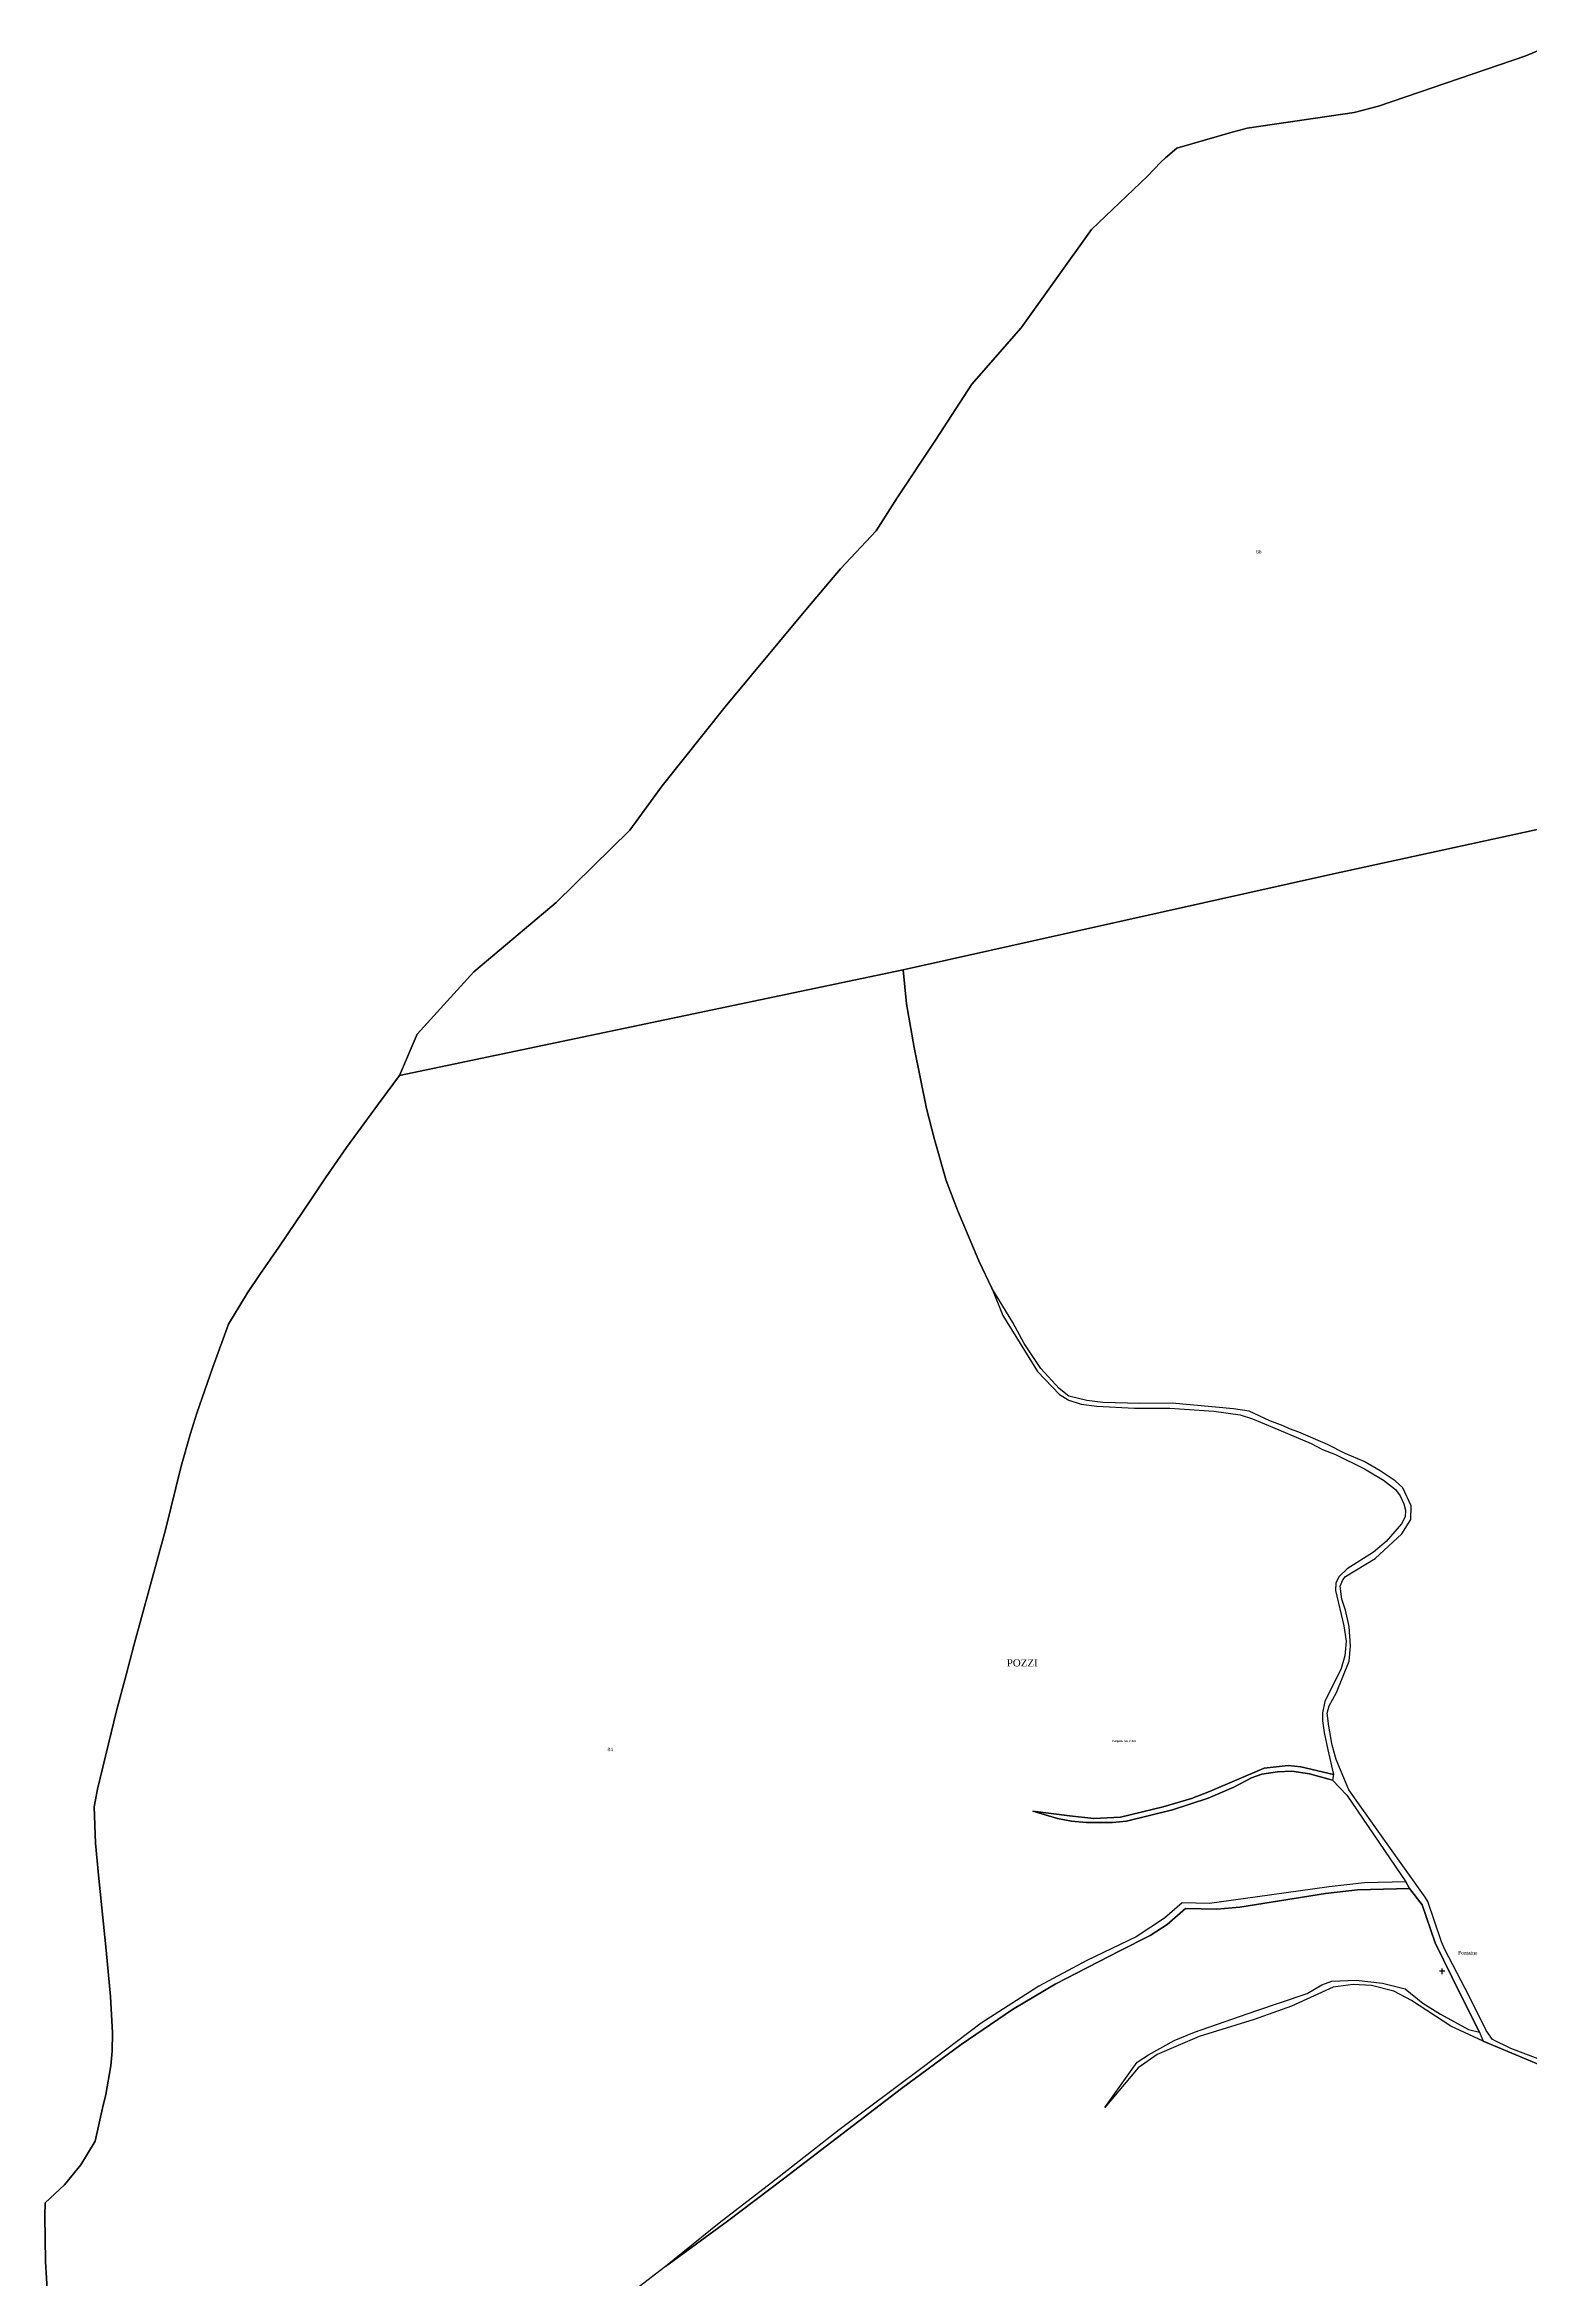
# Model space of a CAD drawing. Extents: x 1189447 to 1205702, y 6141591 to 6152844.
# Drawn here: x 1197532 to 1198352, y 6146357 to 6147591 of the extents above; entities that cross this region are included whole.
import ezdxf

# ---------------------------------------------------------------- set-up
doc = ezdxf.new("R2010")
doc.units = 0
doc.linetypes.add('CONTINU', pattern=[0])
doc.layers.get('0').update_dxf_attribs({"linetype": 'CONTINU'})
for name, color, linetype in [('1LIEUDIT', 7, 'CONTINU'), ('1PARCELLE', 7, 'CONTINU'), ('1SUBDSECT', 7, 'CONTINU'), ('1TRONFLUV', 7, 'CONTINU'), ('3CALVAIRE', 7, 'CONTINU'), ('3CALVAIRETEX', 7, 'CONTINU'), ('3ENSIMMO', 7, 'CONTINU'), ('3LIEUDITTEX', 7, 'CONTINU'), ('3PARCELLETEX', 7, 'CONTINU')]:
    doc.layers.add(name, color=color, linetype=linetype)
doc.styles.get("Standard").update_dxf_attribs({"font": 'Times New Roman'})

# ---------------------------------------------------------------- blocks, each defined once
blk = doc.blocks.new('DETATOPO')
for points in [[(-1.5, 0), (1.5, 0)], [(0, -1.5), (0, 1.5)]]:
    blk.add_lwpolyline(points)

msp = doc.modelspace()

# ---------------------------------------------------------------- linework, layer by layer
at = {"layer": '1LIEUDIT'}
msp.add_lwpolyline([(1198363.7, 6147590.99), (1198349.2, 6147584.9), (1198267.97, 6147557.03), (1198254.47, 6147553.47), (1198195.56, 6147544.89), (1198187.13, 6147542.71), (1198156.75, 6147533.86), (1198150.34, 6147528.6), (1198147.8, 6147526.16), (1198140.49, 6147518.32), (1198109.51, 6147489.01), (1198070.82, 6147434.63), (1198043.43, 6147403.57), (1198023.49, 6147372.7), (1198002.39, 6147340.78), (1197990.69, 6147322.52), (1197971.07, 6147301.65), (1197951.95, 6147279.03), (1197907.41, 6147225.48), (1197872.64, 6147181.87), (1197854.76, 6147157.28), (1197814.18, 6147117.41), (1197768.73, 6147079.04), (1197737.38, 6147044.76), (1197727.66, 6147021.95), (1197716.13, 6147006.27), (1197698.29, 6146982.16), (1197686.82, 6146965.45), (1197678.99, 6146953.75), (1197661, 6146927.05), (1197650.63, 6146911.96), (1197643.81, 6146901.93), (1197633.16, 6146884.58), (1197624.54, 6146860.9), (1197615.85, 6146835.38), (1197612.06, 6146823.75), (1197607.06, 6146806.11), (1197598.51, 6146771), (1197581.06, 6146707.08), (1197576.79, 6146691.03), (1197571.39, 6146671.12), (1197560.86, 6146627.81), (1197559.05, 6146618.05), (1197559.86, 6146598.01), (1197561.61, 6146578.46), (1197565.73, 6146538.94), (1197568.16, 6146513.43), (1197569.25, 6146493.28), (1197568.97, 6146483.22), (1197568.36, 6146475.09), (1197565.54, 6146459.18), (1197563.79, 6146451.77), (1197559.74, 6146433.42), (1197551.66, 6146420.41), (1197542.72, 6146409.41), (1197532.02, 6146399.46), (1197531.81, 6146392.27), (1197532.32, 6146367), (1197532.77, 6146357.78), (1197533.8, 6146341.89)], dxfattribs=at)
at = {"layer": '1PARCELLE'}
for points in [[(1198458.83, 6147180.14), (1198243.07, 6147133.19), (1198005.54, 6147080.17), (1197727.66, 6147021.95), (1197727.66, 6147021.95), (1197737.38, 6147044.76), (1197768.73, 6147079.04), (1197814.18, 6147117.41), (1197854.76, 6147157.28), (1197872.64, 6147181.87), (1197907.41, 6147225.48), (1197951.95, 6147279.03), (1197971.07, 6147301.65), (1197990.69, 6147322.52), (1198002.39, 6147340.78), (1198023.49, 6147372.7), (1198043.43, 6147403.57), (1198070.82, 6147434.63), (1198109.51, 6147489.01), (1198140.49, 6147518.32), (1198147.8, 6147526.16), (1198150.34, 6147528.6), (1198156.75, 6147533.86), (1198187.13, 6147542.71), (1198195.56, 6147544.89), (1198254.47, 6147553.47), (1198267.97, 6147557.03), (1198349.2, 6147584.9), (1198363.7, 6147590.99)], [(1198356.12, 6146479.01), (1198341.04, 6146484.7), (1198330.92, 6146489.7), (1198327.41, 6146494.67), (1198318.01, 6146513.61), (1198304.54, 6146539.35), (1198302.66, 6146543.5), (1198295.11, 6146565.85), (1198293.75, 6146568.28), (1198272.72, 6146597.69), (1198251.65, 6146627.51), (1198244.6, 6146644.18), (1198242.41, 6146652.16), (1198240.51, 6146662.64), (1198239.6, 6146669.83), (1198240.68, 6146673.86), (1198244.71, 6146681.14), (1198251.76, 6146698.55), (1198252.56, 6146706.72), (1198251.7, 6146717.63), (1198249.81, 6146726.65), (1198247.68, 6146732.82), (1198246.85, 6146740), (1198248.2, 6146743.45), (1198249.79, 6146745.29), (1198266.16, 6146755.15), (1198280.87, 6146768.82), (1198285.87, 6146776.65), (1198286.08, 6146784.29), (1198281.41, 6146794.25), (1198277.09, 6146798.09), (1198268.97, 6146803.69), (1198260.01, 6146808.71), (1198249.52, 6146813.12), (1198239.82, 6146818.17), (1198224.04, 6146825.03), (1198218.81, 6146826.76), (1198215.4, 6146828.52), (1198208.05, 6146831.23), (1198196.66, 6146836.61), (1198187.95, 6146837.84), (1198154.02, 6146840.94), (1198136.28, 6146840.87), (1198115.83, 6146841.29), (1198107.03, 6146842.36), (1198097.02, 6146844.9), (1198091.65, 6146848.97), (1198081.65, 6146860.13), (1198072.33, 6146873.89), (1198066.07, 6146885.47), (1198054.58, 6146904.49), (1198054.58, 6146904.49), (1198047.32, 6146919.58), (1198035.6, 6146947.56), (1198029.32, 6146963.92), (1198022.88, 6146986.46), (1198018.46, 6147003.73), (1198011.68, 6147037.24), (1198007.41, 6147061.52), (1198005.54, 6147080.17), (1198243.07, 6147133.19), (1198458.83, 6147180.14)], [(1197533.8, 6146341.89), (1197532.77, 6146357.78), (1197532.32, 6146367), (1197531.81, 6146392.27), (1197532.02, 6146399.46), (1197542.72, 6146409.41), (1197551.66, 6146420.41), (1197559.74, 6146433.42), (1197563.79, 6146451.77), (1197565.54, 6146459.18), (1197568.36, 6146475.09), (1197568.97, 6146483.22), (1197569.25, 6146493.28), (1197568.16, 6146513.43), (1197565.73, 6146538.94), (1197561.61, 6146578.46), (1197559.86, 6146598.01), (1197559.05, 6146618.05), (1197559.05, 6146618.05), (1197560.86, 6146627.81), (1197571.39, 6146671.12), (1197576.79, 6146691.03), (1197581.06, 6146707.08), (1197598.51, 6146771), (1197607.06, 6146806.11), (1197612.06, 6146823.75), (1197615.85, 6146835.38), (1197624.54, 6146860.9), (1197633.16, 6146884.58), (1197643.81, 6146901.93), (1197650.63, 6146911.96), (1197661, 6146927.05), (1197678.99, 6146953.75), (1197686.82, 6146965.45), (1197698.29, 6146982.16), (1197716.13, 6147006.27), (1197727.66, 6147021.95), (1198005.54, 6147080.17), (1198007.41, 6147061.52), (1198011.68, 6147037.24), (1198018.46, 6147003.73), (1198022.88, 6146986.46), (1198029.32, 6146963.92), (1198035.6, 6146947.56), (1198047.32, 6146919.58), (1198054.58, 6146904.49), (1198060.61, 6146889.41), (1198079.82, 6146858.39), (1198091.93, 6146845.78), (1198097.06, 6146842.63), (1198103.82, 6146840.38), (1198112.5, 6146839.23), (1198133.34, 6146838.22), (1198152.84, 6146838.11), (1198177.01, 6146836.5), (1198191.61, 6146834.43), (1198198.49, 6146832.36), (1198209.38, 6146827.74), (1198230.84, 6146818.61), (1198237.11, 6146815.42), (1198244.23, 6146812.6), (1198260.24, 6146804.77), (1198270.71, 6146798.47), (1198277.37, 6146793.33), (1198279.87, 6146789.82), (1198281.95, 6146785.39), (1198282.92, 6146781.85), (1198282.66, 6146778.23), (1198280.69, 6146774.3), (1198272.14, 6146764.64), (1198265.17, 6146758.77), (1198250.68, 6146749.55), (1198246.25, 6146745.3), (1198244.39, 6146741.8), (1198244.17, 6146737.47), (1198248.83, 6146717.96), (1198250.07, 6146709.52), (1198249.38, 6146701.55), (1198247.4, 6146694.45), (1198238.33, 6146676.31), (1198237.11, 6146669.98), (1198237.15, 6146665.53), (1198237.96, 6146659.2), (1198239.92, 6146649.52), (1198243.15, 6146636.02), (1198225.14, 6146640.2), (1198218.02, 6146640.93), (1198204.81, 6146639.38), (1198174.78, 6146626.54), (1198164.76, 6146622.73), (1198149.16, 6146618.04), (1198125.58, 6146612.39), (1198110.78, 6146611.74), (1198097.48, 6146613.15), (1198077.19, 6146615.68), (1198090.82, 6146611.71), (1198098.58, 6146610.16), (1198106.77, 6146609.5), (1198121.19, 6146609.51), (1198128.86, 6146610.2), (1198154.18, 6146616.47), (1198173.97, 6146622.85), (1198188.12, 6146628.97), (1198197.9, 6146634.17), (1198203.51, 6146636.17), (1198212.13, 6146637.38), (1198220.22, 6146637.82), (1198229.9, 6146636.34), (1198242.55, 6146632.79), (1198250.56, 6146624.5), (1198283.09, 6146576.76), (1198260.17, 6146576.13), (1198240.73, 6146573.91), (1198207.85, 6146569.24), (1198174.66, 6146564.67), (1198159.67, 6146565.14), (1198149.83, 6146556.6), (1198134.17, 6146546.37), (1198106.94, 6146533.2), (1198080.47, 6146519.13), (1198048.68, 6146498.59), (1198016.15, 6146473.91), (1197970.38, 6146439.72), (1197933, 6146410.45), (1197904.09, 6146388.25), (1197874.39, 6146364.37), (1197852.14, 6146347.1)], [(1198357.46, 6146475.47), (1198325.82, 6146488.74), (1198307.81, 6146497.07), (1198286.12, 6146511.19), (1198276.34, 6146516.36), (1198264.06, 6146519.46), (1198254.06, 6146520.04), (1198243, 6146518.53), (1198219.89, 6146508.13), (1198199.29, 6146500.68), (1198168.92, 6146491.21), (1198145.81, 6146481.36), (1198135.41, 6146474.03), (1198116.97, 6146452.05), (1198134.83, 6146477.09), (1198141.02, 6146481.2), (1198155.28, 6146489), (1198166.36, 6146493.66), (1198199.73, 6146505.34), (1198228.62, 6146515.1), (1198236.68, 6146519.87), (1198242.29, 6146521.83), (1198255.55, 6146522.36), (1198270.17, 6146520.71), (1198282.69, 6146517.62), (1198292.47, 6146509.78), (1198302.11, 6146503.63), (1198317.66, 6146495.15), (1198323.78, 6146493.66), (1198313.2, 6146514.48), (1198299.32, 6146542.99), (1198291.99, 6146564.02), (1198285.05, 6146573.08), (1198256.43, 6146572.3), (1198238.74, 6146570.23), (1198191.43, 6146562.68), (1198178.81, 6146561.64), (1198161.4, 6146561.92), (1198151.36, 6146553.17), (1198141.86, 6146547.11), (1198125.13, 6146538.63), (1198089.46, 6146520.17), (1198065.89, 6146506.25), (1198037.6, 6146486.8), (1198004.66, 6146462.56), (1197939.62, 6146412.74), (1197908.73, 6146389.33), (1197874.39, 6146364.37), (1197852.14, 6146347.1)]]:
    msp.add_lwpolyline(points, dxfattribs=at)
at = {"layer": '1SUBDSECT'}
msp.add_lwpolyline([(1197533.8, 6146341.89), (1197532.77, 6146357.78), (1197532.32, 6146367), (1197531.81, 6146392.27), (1197532.02, 6146399.46), (1197542.72, 6146409.41), (1197551.66, 6146420.41), (1197559.74, 6146433.42), (1197563.79, 6146451.77), (1197565.54, 6146459.18), (1197568.36, 6146475.09), (1197568.97, 6146483.22), (1197569.25, 6146493.28), (1197568.16, 6146513.43), (1197565.73, 6146538.94), (1197561.61, 6146578.46), (1197559.86, 6146598.01), (1197559.05, 6146618.05), (1197560.86, 6146627.81), (1197571.39, 6146671.12), (1197576.79, 6146691.03), (1197581.06, 6146707.08), (1197598.51, 6146771), (1197607.06, 6146806.11), (1197612.06, 6146823.75), (1197615.85, 6146835.38), (1197624.54, 6146860.9), (1197633.16, 6146884.58), (1197643.81, 6146901.93), (1197650.63, 6146911.96), (1197661, 6146927.05), (1197678.99, 6146953.75), (1197686.82, 6146965.45), (1197698.29, 6146982.16), (1197716.13, 6147006.27), (1197727.66, 6147021.95), (1197737.38, 6147044.76), (1197768.73, 6147079.04), (1197814.18, 6147117.41), (1197854.76, 6147157.28), (1197872.64, 6147181.87), (1197907.41, 6147225.48), (1197951.95, 6147279.03), (1197971.07, 6147301.65), (1197990.69, 6147322.52), (1198002.39, 6147340.78), (1198023.49, 6147372.7), (1198043.43, 6147403.57), (1198070.82, 6147434.63), (1198109.51, 6147489.01), (1198140.49, 6147518.32), (1198147.8, 6147526.16), (1198150.34, 6147528.6), (1198156.75, 6147533.86), (1198187.13, 6147542.71), (1198195.56, 6147544.89), (1198254.47, 6147553.47), (1198267.97, 6147557.03), (1198349.2, 6147584.9), (1198363.7, 6147590.99)], dxfattribs=at)
at = {"layer": '1TRONFLUV'}
msp.add_lwpolyline([(1198356.12, 6146479.01), (1198341.04, 6146484.7), (1198330.92, 6146489.7), (1198327.41, 6146494.67), (1198318.01, 6146513.61), (1198304.54, 6146539.35), (1198302.66, 6146543.5), (1198295.11, 6146565.85), (1198293.75, 6146568.28), (1198272.72, 6146597.69), (1198251.65, 6146627.51), (1198244.6, 6146644.18), (1198242.41, 6146652.16), (1198240.51, 6146662.64), (1198239.6, 6146669.83), (1198240.68, 6146673.86), (1198244.71, 6146681.14), (1198251.76, 6146698.55), (1198252.56, 6146706.72), (1198251.7, 6146717.63), (1198249.81, 6146726.65), (1198247.68, 6146732.82), (1198246.85, 6146740), (1198248.2, 6146743.45), (1198249.79, 6146745.29), (1198266.16, 6146755.15), (1198280.87, 6146768.82), (1198285.87, 6146776.65), (1198286.08, 6146784.29), (1198281.41, 6146794.25), (1198277.09, 6146798.09), (1198268.97, 6146803.69), (1198260.01, 6146808.71), (1198249.52, 6146813.12), (1198239.82, 6146818.17), (1198224.04, 6146825.03), (1198218.81, 6146826.76), (1198215.4, 6146828.52), (1198208.05, 6146831.23), (1198196.66, 6146836.61), (1198187.95, 6146837.84), (1198154.02, 6146840.94), (1198136.28, 6146840.87), (1198115.83, 6146841.29), (1198107.03, 6146842.36), (1198097.02, 6146844.9), (1198091.65, 6146848.97), (1198081.65, 6146860.13), (1198072.33, 6146873.89), (1198066.07, 6146885.47), (1198054.58, 6146904.49), (1198060.61, 6146889.41), (1198079.82, 6146858.39), (1198091.93, 6146845.78), (1198097.06, 6146842.63), (1198103.82, 6146840.38), (1198112.5, 6146839.23), (1198133.34, 6146838.22), (1198152.84, 6146838.11), (1198177.01, 6146836.5), (1198191.61, 6146834.43), (1198198.49, 6146832.36), (1198209.38, 6146827.74), (1198230.84, 6146818.61), (1198237.11, 6146815.42), (1198244.23, 6146812.6), (1198260.24, 6146804.77), (1198270.71, 6146798.47), (1198277.37, 6146793.33), (1198279.87, 6146789.82), (1198281.95, 6146785.39), (1198282.92, 6146781.85), (1198282.66, 6146778.23), (1198280.69, 6146774.3), (1198272.14, 6146764.64), (1198265.17, 6146758.77), (1198250.68, 6146749.55), (1198246.25, 6146745.3), (1198244.39, 6146741.8), (1198244.17, 6146737.47), (1198248.83, 6146717.96), (1198250.07, 6146709.52), (1198249.38, 6146701.55), (1198247.4, 6146694.45), (1198238.33, 6146676.31), (1198237.11, 6146669.98), (1198237.15, 6146665.53), (1198237.96, 6146659.2), (1198239.92, 6146649.52), (1198243.15, 6146636.02), (1198243.15, 6146636.02), (1198242.55, 6146632.79), (1198250.56, 6146624.5), (1198283.09, 6146576.76), (1198285.05, 6146573.08), (1198291.99, 6146564.02), (1198299.32, 6146542.99), (1198313.2, 6146514.48), (1198323.78, 6146493.66), (1198325.82, 6146488.74), (1198357.46, 6146475.47)], dxfattribs=at)
for points in [[(1198242.55, 6146632.79), (1198229.9, 6146636.34), (1198220.22, 6146637.82), (1198212.13, 6146637.38), (1198203.51, 6146636.17), (1198197.9, 6146634.17), (1198188.12, 6146628.97), (1198173.97, 6146622.85), (1198154.18, 6146616.47), (1198128.86, 6146610.2), (1198121.19, 6146609.51), (1198106.77, 6146609.5), (1198098.58, 6146610.16), (1198090.82, 6146611.71), (1198077.19, 6146615.68), (1198097.48, 6146613.15), (1198110.78, 6146611.74), (1198125.58, 6146612.39), (1198149.16, 6146618.04), (1198164.76, 6146622.73), (1198174.78, 6146626.54), (1198204.81, 6146639.38), (1198218.02, 6146640.93), (1198225.14, 6146640.2), (1198243.15, 6146636.02), (1198242.55, 6146632.79)], [(1198283.09, 6146576.76), (1198260.17, 6146576.13), (1198240.73, 6146573.91), (1198207.85, 6146569.24), (1198174.66, 6146564.67), (1198159.67, 6146565.14), (1198149.83, 6146556.6), (1198134.17, 6146546.37), (1198106.94, 6146533.2), (1198080.47, 6146519.13), (1198048.68, 6146498.59), (1198016.15, 6146473.91), (1197970.38, 6146439.72), (1197933, 6146410.45), (1197904.09, 6146388.25), (1197874.39, 6146364.37), (1197908.73, 6146389.33), (1197939.62, 6146412.74), (1198004.66, 6146462.56), (1198037.6, 6146486.8), (1198065.89, 6146506.25), (1198089.46, 6146520.17), (1198125.13, 6146538.63), (1198141.86, 6146547.11), (1198151.36, 6146553.17), (1198161.4, 6146561.92), (1198178.81, 6146561.64), (1198191.43, 6146562.68), (1198238.74, 6146570.23), (1198256.43, 6146572.3), (1198285.05, 6146573.08), (1198283.09, 6146576.76)], [(1198325.82, 6146488.74), (1198307.81, 6146497.07), (1198286.12, 6146511.19), (1198276.34, 6146516.36), (1198264.06, 6146519.46), (1198254.06, 6146520.04), (1198243, 6146518.53), (1198219.89, 6146508.13), (1198199.29, 6146500.68), (1198168.92, 6146491.21), (1198145.81, 6146481.36), (1198135.41, 6146474.03), (1198116.97, 6146452.05), (1198134.83, 6146477.09), (1198141.02, 6146481.2), (1198155.28, 6146489), (1198166.36, 6146493.66), (1198199.73, 6146505.34), (1198228.62, 6146515.1), (1198236.68, 6146519.87), (1198242.29, 6146521.83), (1198255.55, 6146522.36), (1198270.17, 6146520.71), (1198282.69, 6146517.62), (1198292.47, 6146509.78), (1198302.11, 6146503.63), (1198317.66, 6146495.15), (1198323.78, 6146493.66), (1198325.82, 6146488.74)]]:
    msp.add_lwpolyline(points, close=True, dxfattribs=at)

# ---------------------------------------------------------------- block references
at = {"layer": '3CALVAIRE', "rotation": 90}
msp.add_blockref('DETATOPO', (1198303.08, 6146527.29), dxfattribs=at)

# ---------------------------------------------------------------- texts
at = {"layer": '3CALVAIRETEX'}
msp.add_text('Fontaine', height=2, dxfattribs=at).set_placement((1198311.87, 6146536.51))
at = {"layer": '3ENSIMMO'}
msp.add_text('Bergerie des Pozzi', height=1.125, dxfattribs=at).set_placement((1198121.02, 6146653.94))
at = {"layer": '3LIEUDITTEX'}
msp.add_text('POZZI', height=4, dxfattribs=at).set_placement((1198062.79, 6146695.59))
at = {"layer": '3PARCELLETEX'}
for s, p in [('86', (1198200.35, 6147310.03)), ('84', (1197842.43, 6146648.81))]:
    msp.add_text(s, height=2, dxfattribs=at).set_placement(p)

doc.saveas('drawing.dxf')
